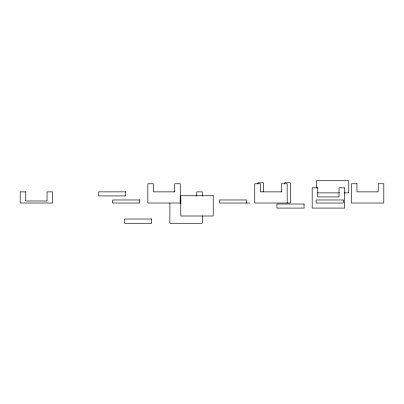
<?xml version="1.0" encoding="UTF-8"?>
<svg xmlns="http://www.w3.org/2000/svg" width="404" height="404" viewBox="0 0 404 404"><rect width="100%" height="100%" fill="white"/><g stroke="black" fill="none" stroke-linecap="round" stroke-linejoin="round"><path stroke-width="0.61" d="M174.882 191.87L153.404 191.87L153.404 183.764L147.834 183.764L147.834 203.015L181.123 203.015M281.972 191.87L260.322 191.87L260.322 183.764L254.747 183.764L254.747 203.015L290.385 203.015L290.385 182.749L284.81 182.749L284.81 183.997M317.594 192.88L339.431 192.88M344.158 192.88L348.783 192.88L348.783 180.724L316.362 180.724L316.362 188.022M179.851 200.985L181.103 200.985M249.914 203.015L219.493 203.015L219.493 199.975L246.642 199.975L246.642 203.015M287.168 203.015L287.168 183.764L281.598 183.764L281.598 191.87M263.539 191.87L263.539 182.749L257.964 182.749L257.964 183.977M202.318 196.203L202.318 191.87L196.748 191.87L196.748 196.233M202.318 215.908L202.318 223.276L169.902 223.276L169.902 203.015M180.255 203.015L180.255 183.764L174.679 183.764L174.679 191.87M356.954 183.764L351.379 183.764L351.379 203.015L383.8 203.015L383.8 183.764L378.23 183.764L378.23 191.87L356.954 191.87L356.954 183.764M317.751 187.815L312.176 187.815L312.176 208.08L344.597 208.08L344.597 187.815L339.022 187.815L339.022 196.935L317.751 196.935L317.751 187.815M25.77 191.87L20.2 191.87L20.2 203.015L52.621 203.015L52.621 191.87L47.046 191.87L47.046 200.985L25.77 200.985L25.77 191.87M125.765 191.87L98.616 191.87L98.616 195.92L125.765 195.92L125.765 191.87M213.211 195.738L180.79 195.738L180.79 216.004L213.211 216.004L213.211 195.738M139.728 199.975L112.58 199.975L112.58 203.015L139.728 203.015L139.728 199.975M343.274 199.975L316.125 199.975L316.125 203.015L343.274 203.015L343.274 199.975M304.071 204.025L276.922 204.025L276.922 208.08L304.071 208.08L304.071 204.025M151.667 219.018L124.513 219.018L124.513 223.276L151.667 223.276L151.667 219.018"/></g></svg>
